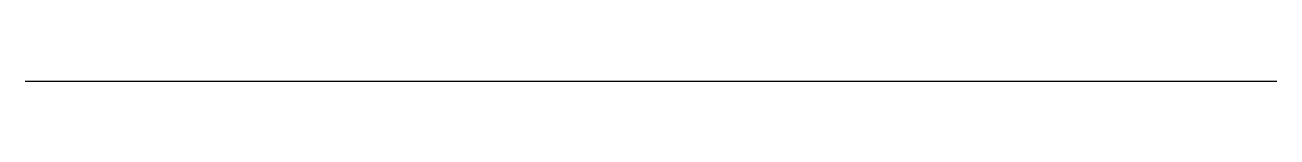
# Model space of a CAD drawing. Extents: x 0 to 120, y 0 to 0.
import ezdxf

# ---------------------------------------------------------------- set-up
doc = ezdxf.new("R2010")
doc.units = 0
doc.layers.add('Doors', color=3, linetype='CONTINUOUS')
doc.layers.add('Walls', color=1, linetype='CONTINUOUS')

msp = doc.modelspace()

# ---------------------------------------------------------------- linework, layer by layer
at = {"layer": 'Doors'}
msp.add_line((60, 0), (80, 0), dxfattribs=at)
at = {"layer": 'Walls'}
msp.add_line((0, 0), (120, 0), dxfattribs=at)

doc.saveas('drawing.dxf')
